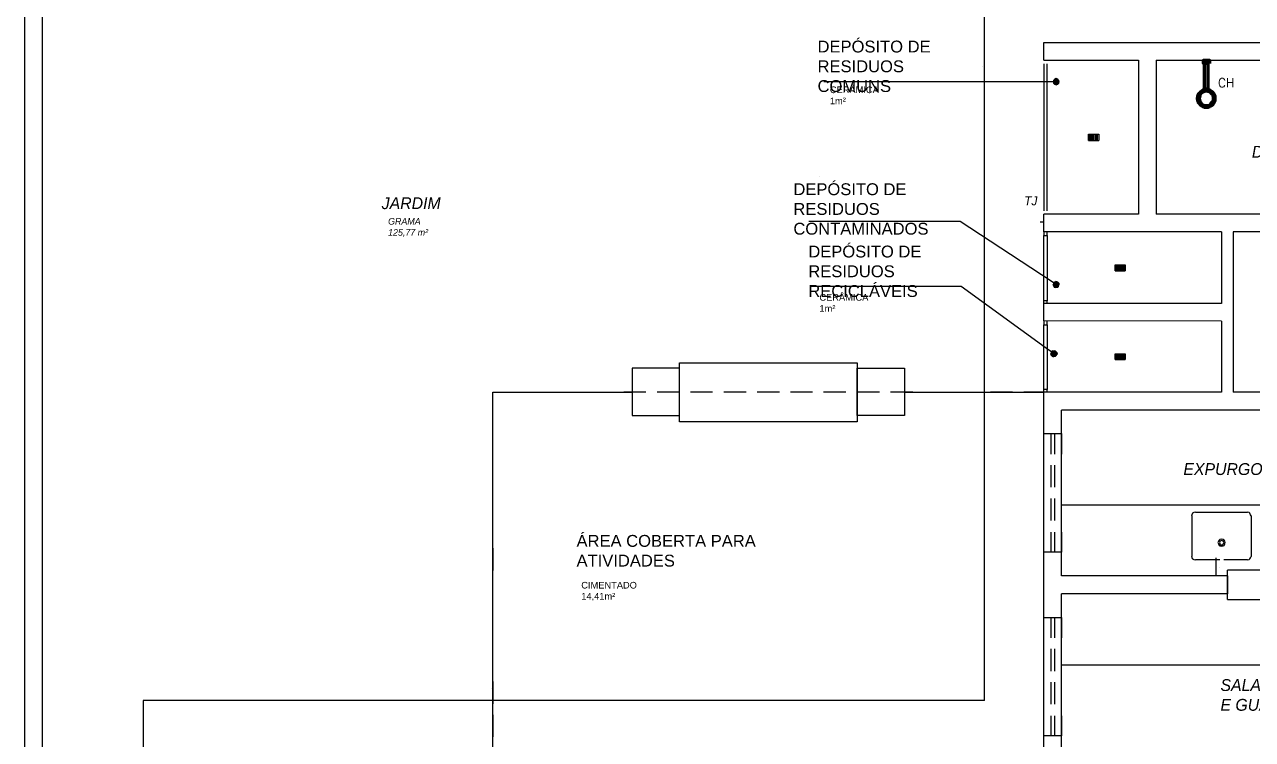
# Model space of a CAD drawing. Header units: millimetres. Extents: x 2273 to 2522, y 1034 to 1187.
# Drawn here: x 2274.08 to 2284.45, y 1122.69 to 1128.72 of the extents above; entities that cross this region are included whole.
import ezdxf
from ezdxf.enums import TextEntityAlignment as Align

# ---------------------------------------------------------------- set-up
doc = ezdxf.new("R2010")
doc.units = ezdxf.units.MM
doc.layers.add('LAYER8', color=8, linetype='Continuous')
doc.layers.add('PAREDES', color=4, linetype='Continuous', lineweight=100)
doc.styles.add('Romans', font='romans.shx')
doc.styles.get("Standard").update_dxf_attribs({"font": 'arial.ttf'})

# ---------------------------------------------------------------- blocks, each defined once
blk = doc.blocks.new('PEQ')
at = {"layer": 'PAREDES', "color": 0, "linetype": 'Continuous'}
for points in [[(315.06, 178.036), (315.01, 178.036), (315.01, 178.066), (315.06, 178.066), (315.06, 178.036)], [(315.019, 177.816), (315.019, 178.036)], [(315.049, 177.816), (315.049, 178.036)], [(315.034, 177.669), (315.049, 177.669), (315.063, 177.675), (315.075, 177.68), (315.087, 177.689), (315.096, 177.701), (315.102, 177.713), (315.107, 177.727), (315.107, 177.742), (315.107, 177.757), (315.102, 177.772), (315.096, 177.783), (315.087, 177.795), (315.075, 177.804), (315.063, 177.813), (315.049, 177.816), (315.034, 177.819), (315.019, 177.816), (315.004, 177.813), (314.993, 177.804), (314.981, 177.795), (314.972, 177.783), (314.963, 177.772), (314.96, 177.757), (314.957, 177.742), (314.96, 177.727), (314.963, 177.713), (314.972, 177.701), (314.981, 177.689), (314.993, 177.68), (315.004, 177.675), (315.019, 177.669), (315.034, 177.669)], [(315.034, 177.683), (315.046, 177.683), (315.057, 177.686), (315.066, 177.692), (315.075, 177.701), (315.084, 177.71), (315.09, 177.719), (315.093, 177.73), (315.093, 177.742), (315.093, 177.754), (315.09, 177.766), (315.084, 177.777), (315.075, 177.786), (315.066, 177.792), (315.057, 177.798), (315.046, 177.801), (315.034, 177.804), (315.022, 177.801), (315.01, 177.798), (314.999, 177.792), (314.99, 177.786), (314.984, 177.777), (314.978, 177.766), (314.975, 177.754), (314.972, 177.742), (314.975, 177.73), (314.978, 177.719), (314.984, 177.71), (314.99, 177.701), (314.999, 177.692), (315.01, 177.686), (315.022, 177.683), (315.034, 177.683)]]:
    blk.add_lwpolyline(points, dxfattribs=at)

msp = doc.modelspace()

# ---------------------------------------------------------------- hatches: boundary and pattern name
at = {"layer": 'LAYER8', "linetype": 'Continuous'}
for points in [[(2282.793, 1128.268), (2282.778, 1128.262), (2282.793, 1128.241), (2282.793, 1128.268), (2282.778, 1128.262), (2282.793, 1128.241), (2282.77, 1128.253), (2282.778, 1128.262), (2282.793, 1128.268), (2282.793, 1128.241), (2282.77, 1128.253), (2282.767, 1128.241), (2282.793, 1128.241)], [(2282.767, 1128.241), (2282.77, 1128.229), (2282.793, 1128.241), (2282.767, 1128.241), (2282.77, 1128.229), (2282.793, 1128.241), (2282.778, 1128.221), (2282.77, 1128.229), (2282.767, 1128.241), (2282.793, 1128.241), (2282.778, 1128.221), (2282.793, 1128.215), (2282.793, 1128.241)], [(2282.817, 1128.241), (2282.814, 1128.253), (2282.793, 1128.241), (2282.817, 1128.241), (2282.814, 1128.253), (2282.793, 1128.241), (2282.805, 1128.262), (2282.814, 1128.253), (2282.817, 1128.241), (2282.793, 1128.241), (2282.805, 1128.262), (2282.793, 1128.268), (2282.793, 1128.241)], [(2282.793, 1128.215), (2282.805, 1128.221), (2282.793, 1128.241), (2282.793, 1128.215), (2282.805, 1128.221), (2282.793, 1128.241), (2282.814, 1128.229), (2282.805, 1128.221), (2282.793, 1128.215), (2282.793, 1128.241), (2282.814, 1128.229), (2282.817, 1128.241), (2282.793, 1128.241)], [(2282.805, 1126.55), (2282.79, 1126.556), (2282.79, 1126.529), (2282.805, 1126.55), (2282.79, 1126.556), (2282.79, 1126.529), (2282.778, 1126.55), (2282.79, 1126.556), (2282.805, 1126.55), (2282.79, 1126.529), (2282.778, 1126.55), (2282.77, 1126.544), (2282.79, 1126.529)], [(2282.811, 1126.515), (2282.814, 1126.529), (2282.79, 1126.529), (2282.811, 1126.515), (2282.814, 1126.529), (2282.79, 1126.529), (2282.814, 1126.541), (2282.814, 1126.529), (2282.811, 1126.515), (2282.79, 1126.529), (2282.814, 1126.541), (2282.805, 1126.55), (2282.79, 1126.529)], [(2282.77, 1126.544), (2282.767, 1126.529), (2282.79, 1126.529), (2282.77, 1126.544), (2282.767, 1126.529), (2282.79, 1126.529), (2282.77, 1126.521), (2282.767, 1126.529), (2282.77, 1126.544), (2282.79, 1126.529), (2282.77, 1126.521), (2282.775, 1126.509), (2282.79, 1126.529)], [(2282.775, 1126.509), (2282.79, 1126.506), (2282.79, 1126.529), (2282.775, 1126.509), (2282.79, 1126.506), (2282.79, 1126.529), (2282.802, 1126.506), (2282.79, 1126.506), (2282.775, 1126.509), (2282.79, 1126.529), (2282.802, 1126.506), (2282.811, 1126.515), (2282.79, 1126.529)], [(2282.752, 1125.962), (2282.746, 1125.947), (2282.773, 1125.947), (2282.752, 1125.962), (2282.746, 1125.947), (2282.773, 1125.947), (2282.749, 1125.935), (2282.746, 1125.947), (2282.752, 1125.962), (2282.773, 1125.947), (2282.749, 1125.935), (2282.758, 1125.927), (2282.773, 1125.947)], [(2282.787, 1125.968), (2282.775, 1125.971), (2282.773, 1125.947), (2282.787, 1125.968), (2282.775, 1125.971), (2282.773, 1125.947), (2282.764, 1125.971), (2282.775, 1125.971), (2282.787, 1125.968), (2282.773, 1125.947), (2282.764, 1125.971), (2282.752, 1125.962), (2282.773, 1125.947)], [(2282.758, 1125.927), (2282.77, 1125.921), (2282.773, 1125.947), (2282.758, 1125.927), (2282.77, 1125.921), (2282.773, 1125.947), (2282.784, 1125.924), (2282.77, 1125.921), (2282.758, 1125.927), (2282.773, 1125.947), (2282.784, 1125.924), (2282.793, 1125.932), (2282.773, 1125.947)], [(2282.793, 1125.932), (2282.799, 1125.944), (2282.773, 1125.947), (2282.793, 1125.932), (2282.799, 1125.944), (2282.773, 1125.947), (2282.796, 1125.956), (2282.799, 1125.944), (2282.793, 1125.932), (2282.773, 1125.947), (2282.796, 1125.956), (2282.787, 1125.968), (2282.773, 1125.947)]]:
    msp.add_hatch(color=0, dxfattribs=at).paths.add_polyline_path(points)

# ---------------------------------------------------------------- linework, layer by layer
for points in [[(2274.081, 1133.677), (2274.081, 1105.912)], [(2274.231, 1133.524), (2274.231, 1105.912)], [(2282.187, 1128.424), (2282.187, 1128.574)], [(2282.687, 1128.574), (2286.59, 1128.574)], [(2282.687, 1128.424), (2282.687, 1128.574)], [(2282.687, 1128.424), (2283.487, 1128.424)], [(2283.487, 1128.424), (2283.487, 1127.124)], [(2283.637, 1128.424), (2283.637, 1127.124)], [(2283.637, 1128.424), (2286.437, 1128.424)], [(2282.687, 1128.394), (2282.687, 1127.153)], [(2282.717, 1127.153), (2282.717, 1128.394)], [(2283.487, 1127.124), (2282.687, 1127.124)], [(2286.437, 1127.124), (2283.637, 1127.124)], [(2284.187, 1126.974), (2282.687, 1126.974)], [(2284.187, 1126.974), (2284.187, 1126.371)], [(2286.437, 1126.974), (2284.287, 1126.974)], [(2284.287, 1126.974), (2284.287, 1125.621)], [(2282.687, 1126.394), (2282.687, 1126.944)], [(2282.717, 1126.944), (2282.717, 1126.394)], [(2284.187, 1126.371), (2282.687, 1126.371)], [(2284.187, 1126.221), (2282.687, 1126.224)], [(2282.687, 1125.644), (2282.687, 1126.191)], [(2282.717, 1126.191), (2282.717, 1125.644)], [(2284.187, 1126.221), (2284.187, 1125.621)], [(2284.187, 1125.621), (2282.687, 1125.621)], [(2282.687, 1122.521), (2282.687, 1125.621)], [(2286.437, 1125.621), (2284.287, 1125.621)], [(2286.437, 1125.471), (2282.837, 1125.471)], [(2282.837, 1124.071), (2282.837, 1125.471)], [(2284.237, 1124.071), (2282.837, 1124.071)], [(2284.237, 1123.921), (2282.837, 1123.921)], [(2282.837, 1122.521), (2282.837, 1123.921)]]:
    msp.add_lwpolyline(points, dxfattribs=at)
at = {"layer": 'LAYER8', "color": 0, "linetype": 'Continuous'}
for points in [[(2282.187, 1123.021), (2282.187, 1131.024)], [(2282.173, 1128.374), (2282.173, 1128.374)], [(2282.767, 1128.241), (2282.743, 1128.241), (2282.111, 1128.241), (2280.831, 1128.241)], [(2282.793, 1128.241), (2282.77, 1128.253), (2282.767, 1128.241), (2282.793, 1128.241)], [(2282.767, 1128.241), (2282.77, 1128.229), (2282.793, 1128.241), (2282.767, 1128.241)], [(2282.778, 1128.262), (2282.793, 1128.241), (2282.77, 1128.253), (2282.778, 1128.262)], [(2282.77, 1128.229), (2282.793, 1128.241), (2282.778, 1128.221), (2282.77, 1128.229)], [(2282.793, 1128.268), (2282.778, 1128.262), (2282.793, 1128.241), (2282.793, 1128.268)], [(2282.793, 1128.241), (2282.778, 1128.221), (2282.793, 1128.215), (2282.793, 1128.241)], [(2282.793, 1128.241), (2282.805, 1128.262), (2282.793, 1128.268), (2282.793, 1128.241)], [(2282.814, 1128.253), (2282.793, 1128.241), (2282.805, 1128.262), (2282.814, 1128.253)], [(2282.817, 1128.241), (2282.814, 1128.253), (2282.793, 1128.241), (2282.817, 1128.241)], [(2282.793, 1128.215), (2282.805, 1128.221), (2282.793, 1128.241), (2282.793, 1128.215)], [(2282.805, 1128.221), (2282.793, 1128.241), (2282.814, 1128.229), (2282.805, 1128.221)], [(2282.793, 1128.241), (2282.814, 1128.229), (2282.817, 1128.241), (2282.793, 1128.241)], [(2283.064, 1127.747), (2283.064, 1127.8), (2283.152, 1127.8), (2283.152, 1127.747)], [(2283.073, 1127.747), (2283.073, 1127.8)], [(2283.081, 1127.747), (2283.081, 1127.8)], [(2283.093, 1127.747), (2283.093, 1127.8)], [(2283.102, 1127.747), (2283.102, 1127.8)], [(2283.111, 1127.747), (2283.111, 1127.8)], [(2283.123, 1127.747), (2283.123, 1127.8)], [(2283.134, 1127.747), (2283.134, 1127.8)], [(2283.14, 1127.747), (2283.14, 1127.8)], [(2283.064, 1127.747), (2283.152, 1127.747)], [(2280.79, 1127.44), (2280.79, 1127.44)], [(2282.687, 1126.974), (2282.687, 1127.124)], [(2282.77, 1126.544), (2282.749, 1126.559), (2281.981, 1127.062), (2280.702, 1127.062)], [(2282.656, 1127.061), (2282.685, 1127.061)], [(2282.687, 1126.974), (2282.687, 1126.944), (2282.717, 1126.944), (2282.717, 1126.974)], [(2282.687, 1126.974), (2282.687, 1126.944), (2282.717, 1126.944), (2282.717, 1126.974)], [(2282.687, 1126.394), (2282.687, 1126.944)], [(2282.717, 1126.944), (2282.717, 1126.394)], [(2283.29, 1126.647), (2283.29, 1126.697), (2283.375, 1126.697), (2283.375, 1126.647)], [(2283.299, 1126.647), (2283.299, 1126.697)], [(2283.308, 1126.647), (2283.308, 1126.697)], [(2283.317, 1126.647), (2283.317, 1126.697)], [(2283.328, 1126.647), (2283.328, 1126.697)], [(2283.337, 1126.647), (2283.337, 1126.697)], [(2283.346, 1126.647), (2283.346, 1126.697)], [(2283.358, 1126.647), (2283.358, 1126.697)], [(2283.367, 1126.647), (2283.367, 1126.697)], [(2282.79, 1126.529), (2282.778, 1126.55), (2282.77, 1126.544), (2282.79, 1126.529)], [(2282.79, 1126.556), (2282.79, 1126.529), (2282.778, 1126.55), (2282.79, 1126.556)], [(2282.805, 1126.55), (2282.79, 1126.556), (2282.79, 1126.529), (2282.805, 1126.55)], [(2282.79, 1126.529), (2282.814, 1126.541), (2282.805, 1126.55), (2282.79, 1126.529)], [(2283.29, 1126.647), (2283.375, 1126.647)], [(2282.752, 1125.962), (2282.731, 1125.977), (2281.99, 1126.515), (2280.711, 1126.515)], [(2282.77, 1126.544), (2282.767, 1126.529), (2282.79, 1126.529), (2282.77, 1126.544)], [(2282.767, 1126.529), (2282.79, 1126.529), (2282.77, 1126.521), (2282.767, 1126.529)], [(2282.79, 1126.529), (2282.77, 1126.521), (2282.775, 1126.509), (2282.79, 1126.529)], [(2282.775, 1126.509), (2282.79, 1126.506), (2282.79, 1126.529), (2282.775, 1126.509)], [(2282.814, 1126.529), (2282.79, 1126.529), (2282.814, 1126.541), (2282.814, 1126.529)], [(2282.811, 1126.515), (2282.814, 1126.529), (2282.79, 1126.529), (2282.811, 1126.515)], [(2282.79, 1126.506), (2282.79, 1126.529), (2282.802, 1126.506), (2282.79, 1126.506)], [(2282.79, 1126.529), (2282.802, 1126.506), (2282.811, 1126.515), (2282.79, 1126.529)], [(2282.687, 1126.371), (2282.687, 1126.394)], [(2282.717, 1126.371), (2282.717, 1126.394), (2282.687, 1126.394)], [(2282.687, 1126.371), (2282.687, 1126.394)], [(2282.717, 1126.371), (2282.717, 1126.394), (2282.687, 1126.394)], [(2282.687, 1126.224), (2282.687, 1126.371)], [(2282.687, 1126.224), (2282.687, 1126.191), (2282.717, 1126.191), (2282.717, 1126.224)], [(2282.752, 1125.962), (2282.746, 1125.947), (2282.773, 1125.947), (2282.752, 1125.962)], [(2282.746, 1125.947), (2282.773, 1125.947), (2282.749, 1125.935), (2282.746, 1125.947)], [(2282.773, 1125.947), (2282.749, 1125.935), (2282.758, 1125.927), (2282.773, 1125.947)], [(2282.773, 1125.947), (2282.764, 1125.971), (2282.752, 1125.962), (2282.773, 1125.947)], [(2282.758, 1125.927), (2282.77, 1125.921), (2282.773, 1125.947), (2282.758, 1125.927)], [(2282.775, 1125.971), (2282.773, 1125.947), (2282.764, 1125.971), (2282.775, 1125.971)], [(2282.77, 1125.921), (2282.773, 1125.947), (2282.784, 1125.924), (2282.77, 1125.921)], [(2282.787, 1125.968), (2282.775, 1125.971), (2282.773, 1125.947), (2282.787, 1125.968)], [(2282.773, 1125.947), (2282.796, 1125.956), (2282.787, 1125.968), (2282.773, 1125.947)], [(2282.799, 1125.944), (2282.773, 1125.947), (2282.796, 1125.956), (2282.799, 1125.944)], [(2282.793, 1125.932), (2282.799, 1125.944), (2282.773, 1125.947), (2282.793, 1125.932)], [(2282.773, 1125.947), (2282.784, 1125.924), (2282.793, 1125.932), (2282.773, 1125.947)], [(2283.29, 1125.897), (2283.29, 1125.947), (2283.375, 1125.947), (2283.375, 1125.897)], [(2283.299, 1125.897), (2283.299, 1125.947)], [(2283.308, 1125.897), (2283.308, 1125.947)], [(2283.317, 1125.897), (2283.317, 1125.947)], [(2283.328, 1125.897), (2283.328, 1125.947)], [(2283.337, 1125.897), (2283.337, 1125.947)], [(2283.346, 1125.897), (2283.346, 1125.947)], [(2283.358, 1125.897), (2283.358, 1125.947)], [(2283.367, 1125.897), (2283.367, 1125.947)], [(2279.611, 1125.824), (2279.211, 1125.824), (2279.211, 1125.424), (2279.611, 1125.424), (2279.611, 1125.824)], [(2281.111, 1125.871), (2281.111, 1125.371), (2279.611, 1125.371), (2279.611, 1125.871), (2281.111, 1125.871)], [(2281.111, 1125.824), (2281.511, 1125.824), (2281.511, 1125.424), (2281.111, 1125.424), (2281.111, 1125.824)], [(2283.29, 1125.897), (2283.375, 1125.897)], [(2278.034, 1122.521), (2278.034, 1125.621), (2279.211, 1125.621)], [(2279.328, 1125.621), (2279.14, 1125.621)], [(2279.611, 1125.621), (2279.423, 1125.621)], [(2279.89, 1125.621), (2279.705, 1125.621)], [(2280.173, 1125.621), (2279.987, 1125.621)], [(2280.455, 1125.621), (2280.267, 1125.621)], [(2280.734, 1125.621), (2280.549, 1125.621)], [(2281.017, 1125.621), (2280.828, 1125.621)], [(2281.299, 1125.621), (2281.111, 1125.621)], [(2281.581, 1125.621), (2281.393, 1125.621)], [(2281.511, 1125.621), (2282.687, 1125.621)], [(2282.423, 1125.621), (2282.237, 1125.621)], [(2282.687, 1125.621), (2282.52, 1125.621)], [(2282.687, 1125.621), (2282.687, 1125.644)], [(2282.717, 1125.621), (2282.717, 1125.644), (2282.687, 1125.644)], [(2282.687, 1125.1), (2282.687, 1125.274), (2282.837, 1125.274)], [(2282.746, 1125.274), (2282.746, 1125.1)], [(2282.778, 1125.274), (2282.778, 1125.1)], [(2282.837, 1125.274), (2282.837, 1125.1)], [(2282.746, 1125.006), (2282.746, 1124.821)], [(2282.778, 1125.006), (2282.778, 1124.821)], [(2282.746, 1124.724), (2282.746, 1124.538)], [(2282.778, 1124.724), (2282.778, 1124.538)], [(2282.837, 1124.671), (2285.537, 1124.671)], [(2283.967, 1124.609), (2283.955, 1124.606), (2283.943, 1124.6), (2283.937, 1124.588), (2283.934, 1124.577)], [(2284.408, 1124.606), (2283.967, 1124.606)], [(2284.437, 1124.577), (2284.434, 1124.588), (2284.428, 1124.6), (2284.42, 1124.606), (2284.408, 1124.609)], [(2283.937, 1124.577), (2283.937, 1124.235)], [(2284.437, 1124.577), (2284.437, 1124.235)], [(2282.837, 1124.441), (2282.837, 1124.271), (2282.687, 1124.271), (2282.687, 1124.441)], [(2282.746, 1124.441), (2282.746, 1124.271)], [(2282.778, 1124.441), (2282.778, 1124.271)], [(2284.187, 1124.321), (2284.202, 1124.324), (2284.211, 1124.329), (2284.217, 1124.341), (2284.22, 1124.353), (2284.217, 1124.365), (2284.211, 1124.374), (2284.202, 1124.379), (2284.187, 1124.382), (2284.175, 1124.379), (2284.167, 1124.374), (2284.161, 1124.365), (2284.158, 1124.353), (2284.161, 1124.341), (2284.167, 1124.329), (2284.175, 1124.324), (2284.187, 1124.321)], [(2278.034, 1124.306), (2278.034, 1124.118)], [(2284.187, 1124.335), (2284.196, 1124.335), (2284.202, 1124.338), (2284.205, 1124.344), (2284.208, 1124.353), (2284.205, 1124.359), (2284.202, 1124.365), (2284.196, 1124.368), (2284.187, 1124.371), (2284.181, 1124.368), (2284.175, 1124.365), (2284.173, 1124.359), (2284.17, 1124.353), (2284.173, 1124.344), (2284.175, 1124.338), (2284.181, 1124.335), (2284.187, 1124.335)], [(2283.934, 1124.235), (2283.937, 1124.224), (2283.943, 1124.215), (2283.955, 1124.209), (2283.967, 1124.206)], [(2284.173, 1124.206), (2283.967, 1124.206)], [(2284.14, 1124.224), (2284.14, 1124.071)], [(2284.408, 1124.206), (2284.208, 1124.206)], [(2284.408, 1124.206), (2284.42, 1124.209), (2284.428, 1124.215), (2284.434, 1124.224), (2284.437, 1124.235)], [(2284.17, 1124.144), (2284.17, 1124.144)], [(2284.237, 1123.871), (2284.237, 1124.121)], [(2284.237, 1123.871), (2284.837, 1123.871), (2284.837, 1124.121), (2284.237, 1124.121)], [(2284.237, 1124.071), (2284.237, 1123.921)], [(2282.687, 1123.55), (2282.687, 1123.721), (2282.837, 1123.721)], [(2282.746, 1123.721), (2282.746, 1123.55)], [(2282.778, 1123.721), (2282.778, 1123.55)], [(2282.837, 1123.721), (2282.837, 1123.55)], [(2282.746, 1123.456), (2282.746, 1123.268)], [(2282.778, 1123.456), (2282.778, 1123.268)], [(2282.837, 1123.321), (2285.537, 1123.321)], [(2278.034, 1123.179), (2278.034, 1122.991)], [(2282.746, 1123.174), (2282.746, 1122.988)], [(2282.778, 1123.174), (2282.778, 1122.988)], [(2278.028, 1123.118), (2278.028, 1123.118)], [(2282.187, 1123.021), (2275.084, 1123.021)], [(2275.084, 1123.021), (2275.084, 1114.068)], [(2277.902, 1123.021), (2277.902, 1123.021)], [(2278.034, 1122.9), (2278.034, 1122.712)], [(2282.837, 1122.891), (2282.837, 1122.721), (2282.687, 1122.721), (2282.687, 1122.891)], [(2282.746, 1122.891), (2282.746, 1122.721)], [(2282.778, 1122.891), (2282.778, 1122.721)]]:
    msp.add_lwpolyline(points, dxfattribs=at)

# ---------------------------------------------------------------- block references
at = {"layer": 'LAYER8', "linetype": 'ByBlock', "rotation": 0.0202295058525375}
msp.add_blockref('PEQ', (1969.089, 950.248), dxfattribs=at)

# ---------------------------------------------------------------- texts
at = {"color": 3, "style": 'Romans'}
msp.add_text('CH', height=0.075, dxfattribs=at).set_placement((2284.158, 1128.271), align=Align.TOP_LEFT)
at = {"color": 3, "insert": (2282.522, 1127.274), "char_height": 0.075, "width": 1.59152, "attachment_point": 1, "style": 'Romans'}
msp.add_mtext('{\\fHarlow Solid Italic|b0|i0|c0|p82;TJ}', dxfattribs=at)
at = {"layer": 'LAYER8', "color": 0, "linetype": 'Continuous', "width": 1.59152, "attachment_point": 1}
for s, insert, char_height in [('{\\f@Arial Unicode MS|b0|i0|c0|p34;DEPÓSITO DE RESIDUOS \\PCOMUNS}', (2280.777, 1128.589), 0.1), ('{\\f@Arial Unicode MS|b0|i0|c0|p34;CERÂMICA\\P1m²}', (2280.881, 1128.202), 0.05604), ('{\\fHarlow Solid Italic|b0|i0|c0|p82;DEPÓSITO}', (2284.444, 1127.701), 0.1), ('{\\f@Arial Unicode MS|b0|i0|c0|p34;DEPÓSITO DE RESIDUOS \\PCONTAMINADOS}', (2280.573, 1127.385), 0.1), ('{\\fHarlow Solid Italic|b0|i0|c0|p82;JARDIM}', (2277.097, 1127.267), 0.1), ('{\\fHarlow Solid Italic|b0|i0|c0|p82;GRAMA\\P125,77 m²}', (2277.151, 1127.092), 0.05604), ('{\\f@Arial Unicode MS|b0|i0|c0|p34;DEPÓSITO DE RESIDUOS \\PRECICLÁVEIS}', (2280.699, 1126.859), 0.1), ('{\\f@Arial Unicode MS|b0|i0|c0|p34;CERÂMICA\\P1m²}', (2280.793, 1126.45), 0.05604), ('{\\fHarlow Solid Italic|b0|i0|c0|p82;EXPURGO}', (2283.866, 1125.023), 0.1), ('{\\f@Arial Unicode MS|b0|i0|c0|p34;ÁREA COBERTA PARA ATIVIDADES}', (2278.742, 1124.417), 0.1), ('{\\f@Arial Unicode MS|b0|i0|c0|p34;CIMENTADO\\P14,41m²}', (2278.782, 1124.021), 0.05604), ('{\\fHarlow Solid Italic|b0|i0|c0|p82;SALA DE ESTERILIZAÇÃO \\PE GUARDA DE MAT. EST.}', (2284.179, 1123.2), 0.1)]:
    msp.add_mtext(s, dxfattribs=dict(at, insert=insert, char_height=char_height))

doc.saveas('drawing.dxf')
